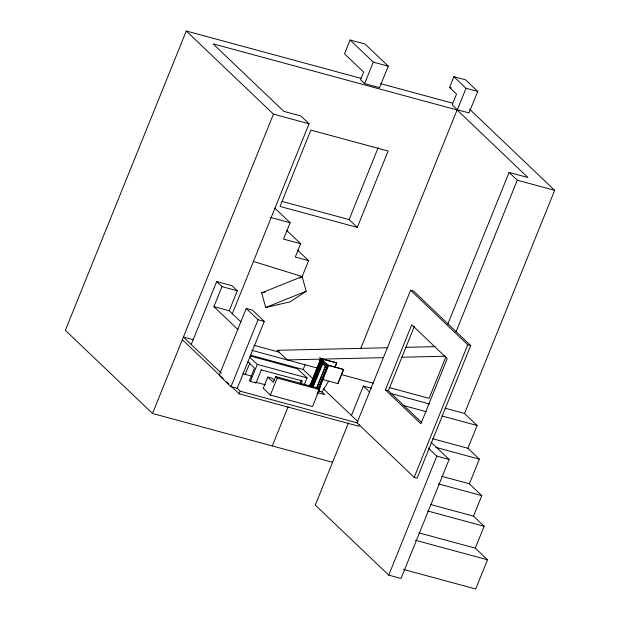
<?xml version="1.0" encoding="UTF-8"?>
<svg xmlns="http://www.w3.org/2000/svg" width="620" height="620" viewBox="0 0 620 620"><rect width="100%" height="100%" fill="white"/><g stroke="black" fill="none" stroke-linecap="round" stroke-linejoin="round"><path stroke-width="0.93" d="M360.987 78.337L186.287 31L65.34 330.344L152.512 413.478L332.56 462.272M152.512 413.478L273.451 114.134L186.287 31M191.239 344.495L216.667 281.558L231.988 285.712L237.305 290.78L229.229 310.767L240.963 321.958M238.065 329.662L213.9 306.613L221.976 286.626L216.667 281.558M232.159 314.115L309.054 123.783L300.878 115.987L283.844 111.375L213.024 43.826L457.095 109.965L527.914 177.506L509.098 172.407L447.787 324.159M350.091 39.982L344.503 53.816L363.646 72.075L360.546 79.74L364.614 83.615L379.564 87.668L388.244 66.169L365.033 44.035L350.091 39.982L373.302 62.124L388.244 66.169M237.212 388.345L264.252 321.408L252.417 310.124L246.225 308.45L219.185 375.379L231.02 386.663L237.212 388.345L240.196 391.189L357.035 422.848L414.191 477.361L417.128 478.16L470.704 345.549L413.548 291.036L410.611 290.245L357.035 422.848M274.776 208.095L290.137 222.743L283.534 239.095L300.661 243.738L295.283 257.044L308.589 260.648L302.173 276.543L299.778 278.132M231.02 386.663L258.06 319.734L246.225 308.45M245.264 374.364L249.93 362.801M359.615 424.522L358.91 426.273L239.134 393.816L240.196 391.189M364.614 83.615L373.302 62.124M261.33 369.869L256.052 382.935L250.426 381.416L257.292 364.405L249.806 357.267M267.794 377.069L263.252 388.306L270.359 395.087L312.519 406.511L319.393 389.492L317.835 388.004L275.683 376.588L273.342 382.362L267.794 377.069L272.072 378.223L274.149 380.215M270.359 395.087L277.241 378.068L275.683 376.588M357.291 227.385L280.031 206.445L310.876 130.099L388.135 151.032L357.291 227.385L349.114 219.588L378.169 147.676M272.281 445.935L288.099 406.798M312.868 378.727L303.172 369.481L305.087 364.754M300.08 383.385L301.413 380.099M300.933 384.47L302.343 380.982L261.082 369.853M304.126 385.043L307.016 377.882L297.484 368.792L250.526 356.066M319.935 359.305L320.827 360.158L320.331 361.39L319.432 360.53L319.935 359.305L327.546 366.242L326.159 365.242L325.655 366.466L327.05 367.474L325.508 366.056L316.386 388.632M309.481 385.725L310.147 385.036M320.827 360.158L321.3 360.282L321.679 359.344L310.899 385.81L320.803 361.514L319.912 360.662L320.408 359.429M309.829 385.818L320.835 358.538L336.707 362.909L334.963 367.373M310.628 384.702L321.137 358.693L336.745 362.956M310.147 386.121L320.587 360.181L322.749 361.84L323.245 360.832L322.749 361.84L320.587 360.181M320.78 359.786L321.16 358.848L319.695 357.453M315.471 372.884L317.006 369.373M318.076 366.722L319.502 363.188M315.565 373.256L316.649 370.566M313.867 383.819L314.913 381.215M317.022 376.007L322.284 362.979M312.891 386.446L314.999 381.238M316.401 377.766L317.456 375.162M320.261 368.21L322.361 363.002M326.004 364.824C327.19 362.731 325.267 365.126 326.585 365.374M316.464 388.655L325.996 365.219L322.199 361.592L322.865 361.77M326.058 366.575L327.011 364.428L326.089 366.606L325.5 366.451L320.129 361.321L320.803 361.514M326.57 367.342L327.065 366.11M317.998 388.911L326.771 367.203M327.267 365.971L327.841 365.087L326.391 368.675M318.269 389.166L327.988 365.226L343.604 369.489L337.885 383.633L322.276 379.37M318.254 389.492L328.096 365.257M316.975 394.173L318.068 391.483M318.788 389.685L328.577 365.467M334.916 367.335L336.707 362.909M449.57 87.443L453.91 76.694L465.597 79.864L477.725 91.434L469.038 112.925L457.351 109.763L452.205 104.85L456.545 94.101L449.57 87.443L451.368 87.931M343.558 369.45L337.885 383.633M360.778 348.363L457.095 109.965M457.351 109.763L466.039 88.265L453.91 76.694M348.502 422.817L315.27 505.06L388.74 575.12L401.047 578.46L449.128 459.451L430.939 442.107M351.401 415.64L363.351 386.051L371.264 388.19M385.415 389.933L411.75 324.756L447.237 358.6L420.903 423.778L385.415 389.933L388.353 390.724L421.755 422.584M388.353 390.724L414.323 326.446M445.803 357.097L429.125 398.365L389.027 387.5M455.964 331.956L517.274 180.203L509.098 172.407M414.191 477.361L467.767 344.751L410.611 290.245M388.74 575.12L436.821 456.118L428.42 448.105M403.512 569.439L475.703 589L487.514 559.783L475.308 548.142L484.143 526.279L473.502 516.135L481.794 495.628L469.387 483.802L479.338 459.164L467.914 448.275L477.121 425.49L464.512 413.463L554.66 190.332L469.58 109.198M311.279 386.353L322.199 359.84L311.356 386.376L309.798 384.935M313.131 386.888L322.718 364.017M312.023 387.058L322.377 362.708M318.378 391.011L321.974 391.987L328.515 381.238M306.179 291.214L290.238 301.785L265.678 307.528L261.671 292.857L302.173 276.543L306.179 291.214L265.678 307.528M261.671 292.857L265.313 292.005M383.555 357.663L287.231 359.918L277.171 350.323L387.95 347.727M406.247 347.301L435.147 346.627M401.861 357.236L445.207 356.221M466.039 88.265L477.725 91.434M380.603 83.653L452.538 103.145M273.451 114.134L309.054 123.783M517.274 180.203L554.66 190.332M282.092 201.422L349.114 219.588M270.336 217.38L290.137 222.743M467.767 344.751L470.704 345.549M221.976 286.626L237.305 290.78M213.9 306.613L229.229 310.767M258.06 319.734L264.252 321.408M323.733 361.359L321.602 359.329M319.432 360.53L319.912 360.662M277.171 350.323L278.961 350.804M343.604 369.489L327.647 365.033M253.836 345.286L279.062 352.121M325.996 365.219L326.632 365.366M325.655 366.466L326.135 366.598M251.736 350.3L317.208 368.04M341.457 374.604L373.17 383.199M193.618 339.791L183.404 337.024L221.371 373.24M250.248 355.136L303.172 369.481M390.468 393.398L429.342 403.93M445.075 408.193L464.512 413.463M257.292 364.405L307.016 377.882M403.078 405.426L426.219 411.696M441.952 415.958L477.121 425.49M277.241 378.068L319.393 389.492M242.924 373.728L251.674 376.1M256.052 382.308L265.376 384.834M432.745 438.743L467.914 448.275M435.844 447.384L479.338 459.164M436.821 456.118L449.128 459.451M441.626 476.276L469.387 483.802M438.293 483.84L481.794 495.628M430.931 504.603L473.502 516.135M427.684 510.981L484.143 526.279M418.849 532.843L475.308 548.142M415.322 540.221L487.514 559.783M253.402 261.431L302.173 276.543M286.696 230.415L300.661 243.738M297.422 249.999L308.589 260.648M363.351 386.051L369.652 392.057M321.896 358.825L321.137 358.693L328.143 365.304L322.385 379.401L318.447 392.925L324.74 394.63L321.974 391.987M326.384 363.886L327.011 364.428M323.26 388.639L357.887 421.662M310.062 385.012L310.984 385.834M247.845 361.708L254.526 368.079L249.496 380.525L250.426 381.416M255.122 382.052L256.052 382.935M182.342 339.651L223.208 378.626M226.672 381.928L228.749 383.904M231.516 386.547L239.134 393.816"/></g></svg>
